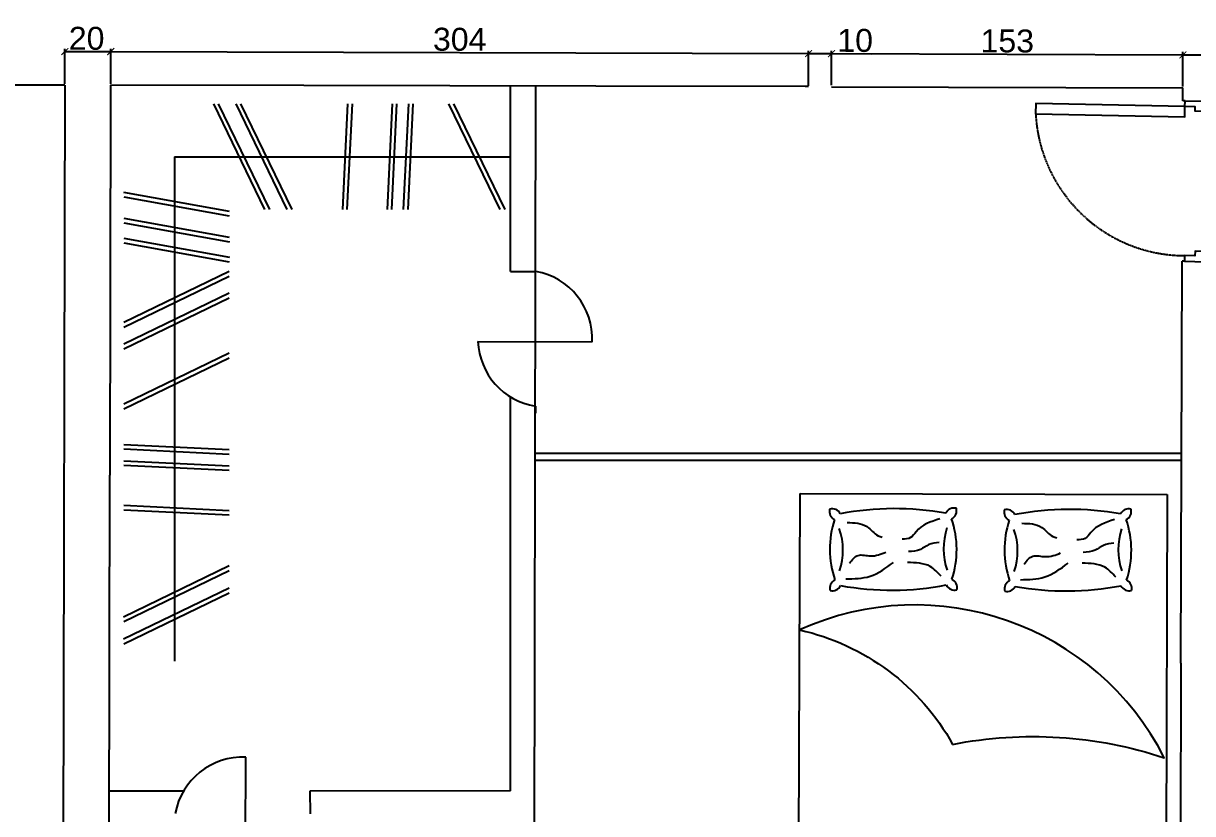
# Model space of a CAD drawing. Header units: millimetres. Extents: x 4804 to 8663, y 84 to 4858.
# Drawn here: x 6821 to 7330, y 3841 to 4185 of the extents above; entities that cross this region are included whole.
import ezdxf

# ---------------------------------------------------------------- set-up
doc = ezdxf.new("R2010")
doc.units = ezdxf.units.MM
doc.linetypes.add('HIDDEN', pattern=[0.375, 0.25, -0.125])
for name, color, linetype in [('A-DOOR-FULL', 3, 'Continuous'), ('A-FURN', 9, 'Continuous'), ('A-WALL-FULL-EXTR', 1, 'Continuous'), ('A-WALL-FULL-INTR', 2, 'Continuous'), ('QUOTE', 5, 'Continuous')]:
    doc.layers.add(name, color=color, linetype=linetype)
doc.styles.get("Standard").update_dxf_attribs({"font": 'Arial.ttf'})
doc.dimstyles.new('ISO-25', dxfattribs={"dimtxt": 2.5, "dimasz": 2.5, "dimexe": 1.25, "dimexo": 0.625, "dimtad": 1, "dimtxsty": 'Standard', "dimcen": 2.5, "dimadec": 0, "dimazin": 0, "dimtfac": 1, "dimtmove": 0, "dimatfit": 3, "dimfxl": 1, "dimarcsym": 0})

# ---------------------------------------------------------------- blocks, each defined once
blk = doc.blocks.new('_ArchTick')
at = {"color": 0, "linetype": 'ByBlock', "const_width": 0.15}
blk.add_lwpolyline([(-0.5, -0.5), (0.5, 0.5)], dxfattribs=at)
blk = doc.blocks.new('*D47')
at = {"layer": 'Defpoints', "color": 0, "transparency": 16777216}
for p in [(6858.58, 4172.78), (6838.56, 4158.17), (6858.56, 4158.13)]:
    blk.add_point(p, dxfattribs=at)
at = {"layer": 'QUOTE', "color": 0, "lineweight": -2, "transparency": 16777216}
for p, q in [((6838.56, 4158.79), (6838.59, 4174.07)), ((6858.56, 4158.75), (6858.59, 4174.03)), ((6838.58, 4172.82), (6858.58, 4172.78))]:
    blk.add_line(p, q, dxfattribs=at)
at = {"layer": 'QUOTE', "color": 0, "lineweight": -2, "transparency": 16777216, "xscale": 3, "yscale": 3, "zscale": 3}
for p, rotation in [((6838.58, 4172.82), 179.8865817669141), ((6858.58, 4172.78), 359.886581766914)]:
    blk.add_blockref('_ArchTick', p, dxfattribs=dict(at, rotation=rotation))
at = {"layer": 'QUOTE', "color": 0, "transparency": 16777216, "insert": (6848.09, 4178.53), "char_height": 10, "attachment_point": 5, "rotation": 359.8866}
blk.add_mtext('20', dxfattribs=at)
blk = doc.blocks.new('*D48')
at = {"layer": 'Defpoints', "color": 0, "transparency": 16777216}
for p in [(7162.71, 4171.93), (6858.56, 4158.13), (7162.67, 4157.25)]:
    blk.add_point(p, dxfattribs=at)
at = {"layer": 'QUOTE', "color": 0, "lineweight": -2, "transparency": 16777216}
for p, q in [((6858.56, 4158.75), (6858.6, 4174.07)), ((7162.67, 4157.87), (7162.71, 4173.18)), ((6858.6, 4172.82), (7162.71, 4171.93))]:
    blk.add_line(p, q, dxfattribs=at)
at = {"layer": 'QUOTE', "color": 0, "lineweight": -2, "transparency": 16777216, "xscale": 3, "yscale": 3, "zscale": 3}
for p, rotation in [((6858.6, 4172.82), 179.8341394189402), ((7162.71, 4171.93), 359.8341394189401)]:
    blk.add_blockref('_ArchTick', p, dxfattribs=dict(at, rotation=rotation))
at = {"layer": 'QUOTE', "color": 0, "transparency": 16777216, "insert": (7010.67, 4178.11), "char_height": 10, "attachment_point": 5, "rotation": 359.8341}
blk.add_mtext('304', dxfattribs=at)
blk = doc.blocks.new('*D30')
at = {"layer": 'Defpoints', "color": 0, "transparency": 16777216}
for p in [(7172.68, 4171.91), (7162.67, 4157.52), (7172.65, 4157.5)]:
    blk.add_point(p, dxfattribs=at)
at = {"layer": 'QUOTE', "color": 0, "lineweight": -2, "transparency": 16777216}
for p, q in [((7162.67, 4158.15), (7162.7, 4173.18)), ((7172.65, 4158.12), (7172.69, 4173.16)), ((7162.7, 4171.93), (7172.68, 4171.91)), ((7172.68, 4171.91), (7190.28, 4171.87))]:
    blk.add_line(p, q, dxfattribs=at)
at = {"layer": 'QUOTE', "color": 0, "lineweight": -2, "transparency": 16777216, "xscale": 3, "yscale": 3, "zscale": 3}
for p, rotation in [((7162.7, 4171.93), 179.8630064048264), ((7172.68, 4171.91), 359.8630064048264)]:
    blk.add_blockref('_ArchTick', p, dxfattribs=dict(at, rotation=rotation))
at = {"layer": 'QUOTE', "color": 0, "transparency": 16777216, "insert": (7183, 4177.62), "char_height": 10, "attachment_point": 5, "rotation": 359.863}
blk.add_mtext('10', dxfattribs=at)
blk = doc.blocks.new('*D31')
at = {"layer": 'Defpoints', "color": 0, "transparency": 16777216}
for p in [(7325.85, 4171.38), (7172.65, 4157.5), (7325.8, 4156.96)]:
    blk.add_point(p, dxfattribs=at)
at = {"layer": 'QUOTE', "color": 0, "lineweight": -2, "transparency": 16777216}
for p, q in [((7172.65, 4158.12), (7172.7, 4173.17)), ((7172.7, 4171.92), (7325.85, 4171.38)), ((7325.8, 4157.58), (7325.85, 4172.63))]:
    blk.add_line(p, q, dxfattribs=at)
at = {"layer": 'QUOTE', "color": 0, "lineweight": -2, "transparency": 16777216, "xscale": 3, "yscale": 3, "zscale": 3}
for p, rotation in [((7172.7, 4171.92), 179.7977487236285), ((7325.85, 4171.38), 359.7977487236285)]:
    blk.add_blockref('_ArchTick', p, dxfattribs=dict(at, rotation=rotation))
at = {"layer": 'QUOTE', "color": 0, "transparency": 16777216, "insert": (7249.3, 4177.38), "char_height": 10, "attachment_point": 5, "rotation": 359.7977}
blk.add_mtext('153', dxfattribs=at)
blk = doc.blocks.new('*D32')
at = {"layer": 'Defpoints', "color": 0, "transparency": 16777216}
for p in [(7335.85, 4171.34), (7325.8, 4156.96), (7335.8, 4156.92)]:
    blk.add_point(p, dxfattribs=at)
at = {"layer": 'QUOTE', "color": 0, "lineweight": -2, "transparency": 16777216}
for p, q in [((7325.8, 4157.58), (7325.85, 4172.63)), ((7325.85, 4171.38), (7335.85, 4171.34)), ((7335.8, 4157.55), (7335.85, 4172.59)), ((7335.85, 4171.34), (7353.45, 4171.28))]:
    blk.add_line(p, q, dxfattribs=at)
at = {"layer": 'QUOTE', "color": 0, "lineweight": -2, "transparency": 16777216, "xscale": 3, "yscale": 3, "zscale": 3}
for p, rotation in [((7325.85, 4171.38), 179.8042243895231), ((7335.85, 4171.34), 359.8042243895231)]:
    blk.add_blockref('_ArchTick', p, dxfattribs=dict(at, rotation=rotation))
at = {"layer": 'QUOTE', "color": 0, "transparency": 16777216, "insert": (7346.17, 4177.04), "char_height": 10, "attachment_point": 5, "rotation": 359.8042}
blk.add_mtext('10', dxfattribs=at)

msp = doc.modelspace()

# ---------------------------------------------------------------- linework, layer by layer
for p, q in [((6903.329, 4149.976), (6925.587, 4103.991)), ((6905.461, 4150.08), (6927.769, 4103.991)), ((6913.033, 4149.976), (6935.291, 4103.991)), ((6915.165, 4150.08), (6937.473, 4103.991)), ((6961.766, 4149.976), (6959.546, 4103.991)), ((6963.733, 4149.976), (6961.512, 4103.991)), ((6981.202, 4149.976), (6978.981, 4103.991)), ((6983.168, 4149.976), (6980.948, 4103.991)), ((6988.277, 4149.976), (6986.057, 4103.991)), ((6990.244, 4149.976), (6988.023, 4103.991)), ((7005.824, 4149.976), (7028.082, 4103.991)), ((7008.007, 4149.976), (7030.264, 4103.991)), ((6886.432, 4126.984), (6886.432, 3906.984)), ((6886.432, 4126.984), (7032.741, 4126.984)), ((6864.195, 4111.44), (6910.211, 4103.177)), ((6864.226, 4109.438), (6910.211, 4101.182)), ((6864.226, 4100.129), (6910.211, 4091.872)), ((6864.226, 4098.133), (6910.404, 4089.842)), ((6864.226, 4091.43), (6910.404, 4083.139)), ((6864.226, 4089.435), (6910.211, 4081.178)), ((6864.226, 4054.86), (6910.211, 4077.118)), ((6864.226, 4052.678), (6910.211, 4074.936)), ((6864.226, 4045.349), (6910.211, 4067.606)), ((6864.226, 4043.166), (6910.211, 4065.424)), ((6864.226, 4019.259), (6910.211, 4041.517)), ((6864.226, 4017.077), (6910.211, 4039.334)), ((7043.728, 4018.197), (7043.728, 4015.197)), ((6864.226, 4001.496), (6910.211, 3999.276)), ((6864.226, 3999.53), (6910.211, 3997.309)), ((7043.451, 3997.707), (7325.324, 3997.707)), ((6864.226, 3994.421), (6910.211, 3992.201)), ((6864.226, 3992.454), (6910.211, 3990.234)), ((7043.728, 3994.662), (7325.314, 3994.662)), ((6864.226, 3974.985), (6910.211, 3972.765)), ((6864.226, 3973.019), (6910.211, 3970.798)), ((6864.122, 3926.417), (6910.211, 3948.725)), ((6864.226, 3924.286), (6910.211, 3946.543)), ((6864.122, 3916.714), (6910.211, 3939.022)), ((6864.226, 3914.582), (6910.211, 3936.839))]:
    msp.add_line(p, q)
at = {"layer": 'A-DOOR-FULL'}
for points in [[(7261.657, 4145.606), (7326.645, 4144.351), (7326.732, 4148.851), (7261.744, 4150.105), (7261.657, 4145.606)], [(7326.732, 4148.851), (7326.78, 4151.35), (7335.779, 4151.176), (7335.692, 4146.677), (7331.193, 4146.764), (7331.231, 4148.764), (7326.732, 4148.851)], [(7326.589, 4083.859), (7326.541, 4081.359), (7335.539, 4081.186), (7335.626, 4085.685), (7331.127, 4085.772), (7331.088, 4083.772), (7326.589, 4083.859)]]:
    msp.add_lwpolyline(points, dxfattribs=at)
at = {"layer": 'A-DOOR-FULL', "linetype": 'HIDDEN'}
msp.add_arc((7326.865, 4149.145), 65.304, 183.10623, 269.75748, dxfattribs=at)
at = {"layer": 'A-FURN', "ltscale": 0.1}
for p, q in [((7018.624, 4046.368), (7068.389, 4046.252)), ((6917.334, 3815.358), (6917.45, 3865.124))]:
    msp.add_line(p, q, dxfattribs=at)
at = {"layer": 'A-FURN'}
for p, q in [((7158.264, 3771.166), (7159.04, 3980.165)), ((7159.04, 3980.165), (7319.039, 3979.637)), ((7319.039, 3979.637), (7318.264, 3770.638))]:
    msp.add_line(p, q, dxfattribs=at)
msp.add_lwpolyline([(7225.491, 3870.752, -0.1296476), (7317.723, 3864.871, 0.4010087), (7158.794, 3920.639, -0.2144255)], format="xyb", close=True, dxfattribs=at)
at = {"layer": 'A-FURN', "ltscale": 0.1}
for centre, start, end in [((7038.627, 4047.648), 357.31489, 79.8739), ((7048.392, 4047.625), 182.41845, 260.99411), ((6916.054, 3835.361), 87.31489, 169.8739)]:
    msp.add_arc(centre, 29.795, start, end, dxfattribs=at)
at = {"layer": 'A-FURN', "ltscale": 0.2}
for centre, radius, start, end in [((7175.757, 3972.389), 3.996, 165.84951, 244.54281), ((7172.904, 3969.502), 3.996, 26.12292, 104.81622), ((7200.225, 3848.127), 125.401, 79.75633, 100.90941), ((7226.133, 3969.812), 3.996, 75.84951, 154.54281), ((7223.247, 3972.665), 3.996, 296.12292, 14.81622), ((7251.878, 3972.056), 3.996, 165.93514, 244.62844), ((7249.03, 3969.166), 3.996, 26.20855, 104.90184), ((7276.348, 3847.796), 125.401, 79.75633, 100.90941), ((7302.256, 3969.48), 3.996, 75.84951, 154.54281), ((7299.37, 3972.333), 3.996, 296.12292, 14.81622), ((7213.01, 3955.83), 41.066, 161.61811, 199.04762), ((7149.168, 3955.46), 28.506, 341.49271, 19.17303), ((7250.031, 3956.046), 28.506, 161.49271, 199.17303), ((7186.189, 3955.675), 41.066, 341.61811, 19.04762), ((7289.133, 3955.499), 41.066, 161.61811, 199.04762), ((7225.291, 3955.128), 28.506, 341.49271, 19.17303), ((7326.154, 3955.714), 28.506, 161.49271, 199.17303), ((7262.312, 3955.343), 41.066, 341.61811, 19.04762), ((7175.952, 3938.841), 3.996, 116.12292, 194.81622), ((7173.066, 3941.693), 3.996, 255.84951, 334.54281), ((7198.974, 4063.378), 125.401, 259.75633, 280.90941), ((7226.295, 3942.003), 3.996, 206.12292, 284.81622), ((7223.442, 3939.116), 3.996, 345.84951, 64.54281), ((7252.075, 3938.509), 3.996, 116.12292, 194.81622), ((7249.189, 3941.362), 3.996, 255.84951, 334.54281), ((7275.097, 4063.046), 125.401, 259.75633, 280.90941), ((7302.418, 3941.671), 3.996, 206.12292, 284.81622), ((7299.565, 3938.785), 3.996, 345.84951, 64.54281)]:
    msp.add_arc(centre, radius, start, end, dxfattribs=at)
for points in [[(7179.466, 3967.466), (7188.185, 3965.688), (7193.041, 3961.734), (7194.741, 3961.151)], [(7219.891, 3969.114), (7209.519, 3963.446), (7207.183, 3960.879), (7203.419, 3960.246)], [(7255.589, 3967.135), (7264.308, 3965.357), (7269.164, 3961.403), (7270.864, 3960.819)], [(7296.014, 3968.783), (7285.642, 3963.115), (7283.306, 3960.547), (7279.542, 3959.915)], [(7180.476, 3949.713), (7184.272, 3953.125), (7189.712, 3952.915), (7196.425, 3954.532)], [(7219.553, 3958.818), (7215.113, 3957.836), (7211.445, 3955.747), (7206.226, 3954.777)], [(7256.599, 3949.382), (7260.395, 3952.793), (7265.835, 3952.584), (7272.548, 3954.201)], [(7295.675, 3958.486), (7291.236, 3957.505), (7287.568, 3955.416), (7282.349, 3954.446)], [(7178.886, 3942.877), (7189.509, 3944.072), (7199.648, 3950.039)], [(7220.518, 3944.008), (7215.697, 3948.278), (7205.761, 3950.05)], [(7255.009, 3942.546), (7265.632, 3943.74), (7275.771, 3949.707)], [(7296.641, 3943.677), (7291.819, 3947.947), (7281.884, 3949.719)]]:
    msp.add_spline(points, degree=3, dxfattribs=at)
at = {"layer": 'A-WALL-FULL-EXTR'}
for p, q in [((6838.555, 4158.167), (6722.444, 4158.397)), ((6942.671, 4157.961), (6858.555, 4158.127)), ((7069.977, 4157.709), (6942.671, 4157.961)), ((7161.207, 4157.528), (7069.977, 4157.709)), ((7162.667, 4157.524), (7161.207, 4157.528))]:
    msp.add_line(p, q, dxfattribs=at)
at = {"layer": 'A-WALL-FULL-EXTR', "ltscale": 0.1}
for p, q in [((6838.555, 4158.167), (6837.447, 3598.2)), ((6858.555, 4158.127), (6858.377, 4068.159)), ((7172.649, 4157.499), (7325.798, 4156.959)), ((6858.377, 4068.159), (6858.219, 3988.125)), ((6857.447, 3598.16), (6858.219, 3988.125))]:
    msp.add_line(p, q, dxfattribs=at)
at = {"layer": 'A-WALL-FULL-INTR'}
for p, q in [((7032.741, 4076.856), (7032.741, 4157.927)), ((7032.741, 4076.856), (7043.865, 4076.979)), ((7032.741, 3850.482), (7032.741, 4022.272)), ((6890.275, 3850.3), (6857.946, 3850.3)), ((6945.421, 3850.295), (6945.505, 3840.463))]:
    msp.add_line(p, q, dxfattribs=at)
at = {"layer": 'A-WALL-FULL-INTR', "ltscale": 0.1}
for p, q in [((7043.727, 4157.906), (7042.619, 3597.939)), ((7325.819, 4151.369), (7325.798, 4156.959)), ((7326.78, 4151.35), (7325.779, 4151.369)), ((7324.941, 3906.178), (7325.54, 4081.379)), ((7326.541, 4081.359), (7325.54, 4081.379)), ((7324.941, 3906.178), (7324.323, 3597.236)), ((7032.741, 3850.482), (6945.421, 3850.295))]:
    msp.add_line(p, q, dxfattribs=at)

# ---------------------------------------------------------------- dimensions: what is measured, and where the dimension line sits
at = {"layer": 'QUOTE'}
dim = msp.add_linear_dim(base=(6858.584, 4172.782), p1=(6838.555, 4158.167), p2=(6858.555, 4158.127), angle=359.88658, dimstyle='ISO-25', override={"dimtxt": 10, "dimasz": 3, "dimdec": 0, "dimblk1": 'ArchTick', "dimblk2": 'ArchTick', "dimsah": 1}, dxfattribs=at)
dim.commit()
dim.dimension.update_dxf_attribs({"geometry": '*D47', "text_midpoint": (6848.077, 4172.803), "dimtype": 161})
for p1, p2, distance, picture, middle in [((6858.555, 4158.127), (7162.667, 4157.247), 14.688, '*D48', (7010.67, 4178.109)), ((7162.667, 4157.523), (7172.649, 4157.499), 14.412, '*D30', (7182.997, 4177.617)), ((7172.649, 4157.499), (7325.798, 4156.959), 14.417, '*D31', (7249.295, 4177.38)), ((7325.798, 4156.959), (7335.798, 4156.924), 14.417, '*D32', (7346.167, 4177.037))]:
    dim = msp.add_aligned_dim(p1=p1, p2=p2, distance=distance, dimstyle='ISO-25', override={"dimtxt": 10, "dimasz": 3, "dimdec": 0, "dimblk1": 'ArchTick', "dimblk2": 'ArchTick', "dimsah": 1}, dxfattribs=at)
    dim.commit()
    dim.dimension.update_dxf_attribs({"geometry": picture, "text_midpoint": middle})

doc.saveas('drawing.dxf')
